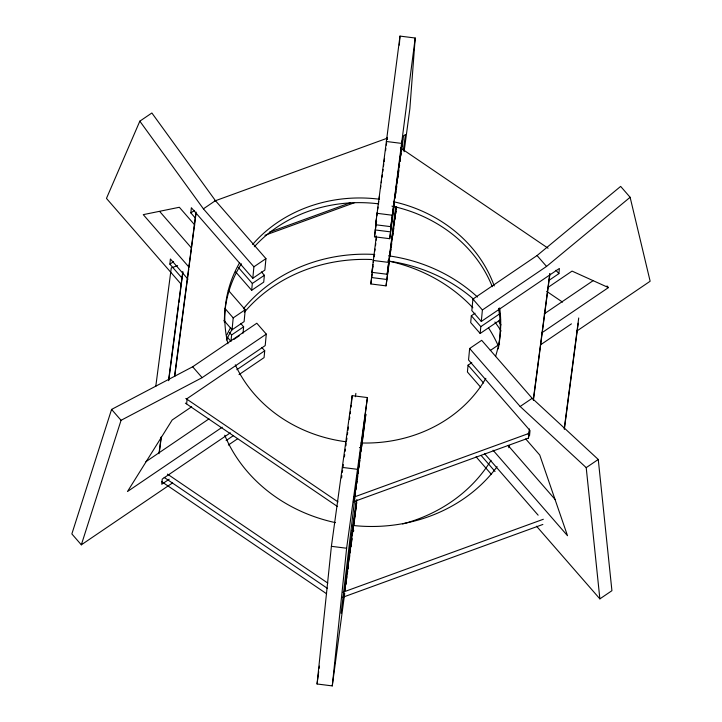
<?xml version="1.0" encoding="UTF-8"?>
<svg xmlns="http://www.w3.org/2000/svg" width="722" height="722" viewBox="0 0 722 722"><rect width="100%" height="100%" fill="white"/><g stroke="black" fill="none" stroke-linecap="round" stroke-linejoin="round"><path stroke-width="1.08" d="M399.311 45.089L399.988 36.1L415.213 38.013L409.852 108.823L404.085 151.719M182.377 278.493L169.887 264.153L170.383 258.963L188.009 279.206M195.301 218.008L190.861 212.909L191.348 207.719L252.808 278.277L264.857 270.1L265.94 258.629L215.436 200.653L151.873 112.993L139.833 121.17L106.459 198.406L181.583 284.694M186.646 403.778L187.133 398.589L265.209 345.585L266.292 334.115L256.806 323.23L192.657 366.776L111.576 409.419L71.857 533.928L81.333 544.821L172.63 482.874M229.379 332.454L231.582 334.981L230.977 341.389L227.295 337.156M228.287 290.244L245.245 309.711L244.117 321.615L232.078 329.792L233.197 317.888L225.093 308.583M243.025 333.212L243.63 326.804L240.688 323.429M261.4 271.887L264.369 275.29L263.72 282.131L251.671 290.307L252.321 283.466L238.251 267.32M252.808 278.277L253.9 266.806L203.396 208.829L139.833 121.17M261.797 347.426L264.721 350.784L264.072 357.616L239.009 374.628M351.1 407.118L351.298 405.033M351.497 402.948L352.183 395.647L367.408 397.56L354.087 501.6L365.828 414.229L361.731 446.774M394.51 202.927L389.7 238.693L374.483 236.78L376.469 219.984M399.862 161.078L402.587 139.292L390.837 226.663L375.62 224.75L399.988 36.1M389.492 260.29L386.053 285.867L370.837 283.945L372.182 271.986M396.252 206.546L387.154 274.261L371.929 272.347L376.342 235.986M387.163 139.454L387.362 137.379L387.064 139.59M345.278 586.065L344.881 590.217L348.32 564.685M389.7 238.693L393.77 206.42M390.837 226.663L415.213 38.013M386.053 285.867L389.501 258.359M387.154 274.261L395.746 206.772M475.049 313.231L471.331 315.758L470.69 322.59L480.166 333.474L500.59 319.62M576.49 331.272L650.143 281.246L630.125 197.286L620.649 186.402L537.06 255.543L472.91 299.088L471.827 310.559L481.303 321.452L559.379 268.449L558.891 273.638L548.666 280.578M471.773 362.652L468.064 365.17L467.414 372.001L480.708 387.254M536.536 526.203L599.874 598.872L611.922 590.695L598.258 459.463L532.186 398.3L481.682 340.324L469.643 348.5L468.551 359.98L530.02 430.538L529.524 435.727L528.044 434.03M480.166 333.474L480.816 326.642L471.331 315.758M481.303 321.452L482.395 309.973L472.91 299.088M353.275 501.844L528.45 438.092L529.47 428.958M344.71 593.421L332.273 685.9L317.057 683.987L331.398 546.319L352.183 395.647M332.273 685.9L346.623 548.242L367.408 397.56M155.781 386.378L171.276 267.916L177.603 265.615M158.957 453.732L161.15 436.972M168.605 379.971L182.783 271.562M159.345 452.216L161.25 437.685M168.704 380.693L178.641 304.693M178.93 302.464L182.883 272.284M174.562 376.225L196.041 212.042M174.706 376.424L188.731 269.207M189.02 266.969L196.032 213.36M533.269 399.916L549.776 273.701M528.45 438.092L529.47 430.276M533.414 400.114L549.92 273.909M564.252 428.633L578.719 317.987M564.342 429.355L578.232 323.185M341.587 477.901L341.885 475.69M342.327 472.368L342.625 470.157M342.923 467.946L343.365 464.634M344.412 456.891L344.71 454.68M345.152 451.358L345.45 449.147M345.901 445.826L346.19 443.615M346.641 440.303L346.939 438.092M347.381 434.77L347.679 432.559M347.977 430.348L348.428 427.027M349.466 419.283L349.764 417.072M350.206 413.76L350.504 411.549M375.62 224.75L376.514 218.116M376.803 215.905L377.254 212.584M377.696 209.263L377.994 207.052M378.445 203.739L378.743 201.528M379.041 199.308L379.483 195.996M380.521 188.252L380.819 186.041M381.27 182.72L381.568 180.509M382.01 177.197L382.308 174.977M382.75 171.665L383.048 169.453M383.499 166.132L383.797 163.921M384.095 161.71L384.537 158.389M385.575 150.654L385.873 148.434M386.324 145.122L386.622 142.911M374.483 236.78L376.586 221.131M371.929 272.347L372.976 264.577M373.274 262.357L373.572 260.137M374.023 256.806L374.321 254.586M374.763 251.256L375.061 249.036M375.512 245.706L375.81 243.485M376.261 240.155L376.559 237.935M355.414 396.73L355.865 393.391M372.48 269.766L372.931 266.436M317.057 683.987L318.709 671.704M319.151 668.355L319.458 666.117M370.837 283.945L371.433 279.495M371.731 277.275L372.182 273.927M394.068 204.209L394.51 200.887M394.808 198.676L398.824 168.813M399.122 166.601L399.564 163.289M354.818 498.18L341.1 613.276L356.199 500.987M355.269 494.823L355.567 492.594M356.018 489.236L356.325 487.007M356.776 483.65L357.074 481.412M357.525 478.063L357.823 475.825M358.121 473.596L358.428 471.358M358.879 468L359.177 465.771M359.628 462.414L359.926 460.185M360.224 457.947L360.675 454.589M361.126 451.241L361.433 449.003M395.71 193.992L396.017 191.754M396.468 188.397L396.766 186.168M397.217 182.81L397.515 180.581M397.813 178.343L398.12 176.105M398.571 172.757L398.869 170.518M399.32 167.17L399.618 164.932M400.069 161.575L400.367 159.345M400.818 155.988L401.125 153.759M401.423 151.521L403.526 135.871L405.466 134.509L403.372 150.077M345.378 585.028L356.867 499.552M348.618 562.465L351.903 538.043M352.201 535.823L356.677 502.521L353.825 525.607M389.799 256.139L393.075 231.717M393.382 229.497L396.36 207.295M345.161 590.082L345.459 587.861M345.91 584.522L346.208 582.302M346.65 578.972L346.948 576.743M347.399 573.412L347.697 571.183M347.995 568.963L348.293 566.743M349.493 557.844L349.791 555.624M350.242 552.285L350.54 550.065M350.991 546.725L351.289 544.505M351.587 542.285L352.029 538.946M353.076 531.166L353.383 528.937M389.943 256.96L390.241 254.731M390.692 251.4L390.99 249.18M391.288 246.951L391.739 243.621M392.777 235.832L393.084 233.612M393.526 230.273L393.824 228.053M394.275 224.722L394.573 222.493M395.024 219.163L395.322 216.934M395.773 213.604L396.071 211.375M396.369 209.154L396.667 206.934M81.333 544.821L121.061 420.303L202.142 377.66L266.292 334.115M482.395 309.973L546.545 266.427L630.125 197.286M190.861 212.909L194.561 210.391M203.396 208.829L215.436 200.653M169.887 264.153L173.596 261.644M253.9 266.806L265.94 258.629M252.321 283.466L264.369 275.29M233.197 317.888L245.245 309.711M231.582 334.981L243.63 326.804M233.757 339.502L239.316 335.73M236.834 369.709L264.721 350.784M191.682 406.757L172.188 419.987L127.478 491.529L222.223 427.216M145.862 461.728L209.028 418.85M230.336 432.848L162.233 479.074L161.746 484.263L169.21 479.2M226.121 440.564L233.585 435.501M228.36 445.041L237.646 438.741M480.816 326.642L500.337 313.393M547.917 287.482L572.05 271.102L608.438 287.591L541.563 332.995M490.283 350.477L499.57 344.177M544.153 313.908L593.385 280.488M540.643 344.755L571.436 323.853M469.643 348.5L520.147 406.477L532.186 398.3M599.874 598.872L586.21 467.639L598.258 459.463M214.56 201.041L386.568 138.444M269.414 232.204L350.666 202.629M264.92 235.291L354.61 202.647M353.717 497.178L528.892 433.426M342.851 592.23L543.35 519.262M342.363 597.419L542.863 524.452M386.351 141.485L401.576 143.398M376.703 213.27L391.929 215.192M375.124 229.939L390.349 231.852M373.057 260.443L388.274 262.357M371.442 277.537L386.658 279.45M342.535 467.432L357.76 469.354M331.398 546.319L346.623 548.242M400.493 147.902L548.061 248.215M546.671 291.345L562.528 302.112M185.807 398.463L338.013 501.916M185.364 403.129L337.571 506.591M167.459 474.11L327.815 583.105M164.174 477.404L327.319 588.304M161.593 481.61L326.606 593.773M520.147 406.477L586.21 467.639M606.976 285.921L608.438 287.591M555.976 270.29L558.891 273.638M537.06 255.543L546.545 266.427M468.064 365.17L483.614 383.021M525.724 438.94L539.749 455.04L567.51 535.706L493.054 450.221M508.044 445.429L555.227 499.597M484.525 453.633L538.143 515.183M481.096 455.447L495.048 471.466M476.087 456.8L491.565 474.571M194.841 225.065L179.345 207.268L143.263 214.642L188.965 267.113M235.435 271.662L251.671 290.307M159.733 211.537L191.429 247.935M224 320.514L232.078 329.792M192.657 366.776L202.142 377.66M111.576 409.419L121.061 420.303M491.032 460.329A153.443 135.989 5.4 0 1 402.614 523.964M388.021 260.949A153.443 135.989 5.4 0 1 472.856 307.789M488.586 327.941A153.443 135.989 5.4 0 1 498.153 345.603M353.861 530.796A153.443 135.989 5.4 0 1 351.749 530.571M226.401 340.017A153.443 135.989 5.4 0 1 232.349 328.988M244.334 312.31A153.443 135.989 5.4 0 1 372.137 259.55M387.985 261.003A153.443 135.989 5.4 0 1 473.785 299.341M494.895 322.012A153.443 135.989 5.4 0 1 501.104 331.055M509.615 445.835A153.443 135.989 5.4 0 1 508.712 447.712M497.106 466.674A153.443 135.989 5.4 0 1 352.246 525.381M335.459 522.638A153.443 135.989 5.4 0 1 224.713 435.231M226.888 334.827A153.443 135.989 5.4 0 1 230.733 327.418M243.413 308.817A153.443 135.989 5.4 0 1 374.745 254.469M388.481 255.814A153.443 135.989 5.4 0 1 477.486 297.031M498.505 321.164A153.443 135.989 5.4 0 1 500.996 324.918M498.514 308.366A138.101 122.388 5.4 0 1 498.252 348.879M361.587 447.658A138.101 122.388 5.4 0 1 359.448 447.586M224.343 322.084A138.101 122.388 5.4 0 1 241.383 263.756M254.343 246.725A138.101 122.388 5.4 0 1 378.626 203.857M391.911 206.113A138.101 122.388 5.4 0 1 492.296 286.697M499.642 307.924A138.101 122.388 5.4 0 1 495.5 356.569M485.852 378.31A138.101 122.388 5.4 0 1 360.955 442.956M346.443 441.81A138.101 122.388 5.4 0 1 235.282 364.8M227.926 343.78A138.101 122.388 5.4 0 1 239.659 262.682M252.637 244.469A138.101 122.388 5.4 0 1 379.068 199.182M393.4 201.673A138.101 122.388 5.4 0 1 494.209 285.939"/></g></svg>
